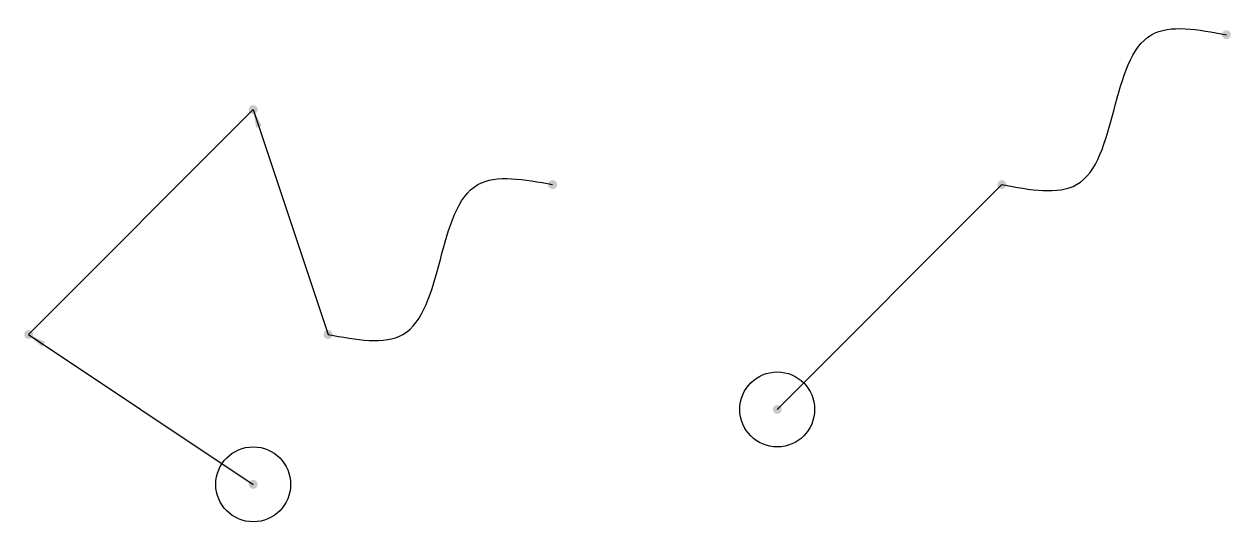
# Model space of a CAD drawing. Extents: x 194 to 1806, y -850 to -186.
import ezdxf

# ---------------------------------------------------------------- set-up
doc = ezdxf.new("R2010")
doc.units = 0
doc.layers.add('arrows', color=5, linetype='Continuous', lineweight=25)
doc.layers.add('points-hatch', color=1, linetype='Continuous', lineweight=25)
doc.layers.add('visible', color=18, linetype='Continuous', lineweight=25, true_color=0x000000)
doc.dimstyles.new('QCADDimStyle', dxfattribs={"dimtxt": 2.5, "dimasz": 2.5, "dimexe": 1.25, "dimexo": 0.625, "dimtad": 1, "dimtoh": 1, "dimdec": 4, "dimdsep": 46, "dimtxsty": 'Standard', "dimcen": 0.09, "dimadec": 0, "dimazin": 2, "dimtfac": 1, "dimtdec": 4, "dimtofl": 0, "dimtmove": 2, "dimatfit": 3, "dimfxl": 1, "dimtolj": 1, "dimtzin": 0, "dimarcsym": 0})

msp = doc.modelspace()

# ---------------------------------------------------------------- hatches: boundary and pattern name
at = {"layer": 'points-hatch', "transparency": 33554687}
h = msp.add_hatch(color=256, dxfattribs=at)
edge = h.paths.add_edge_path(flags=0)
edge.add_arc((1200, -700), 6, 0, 360)
edge = h.paths.add_edge_path(flags=0)
edge.add_arc((1500, -400), 6, 0, 360)
edge = h.paths.add_edge_path(flags=0)
edge.add_arc((1800, -200), 6, 0, 360)
edge = h.paths.add_edge_path(flags=0)
edge.add_arc((500, -800), 6, 0, 360)
edge = h.paths.add_edge_path(flags=0)
edge.add_arc((500, -300), 6, 0, 360)
edge = h.paths.add_edge_path(flags=0)
edge.add_arc((200, -600), 6, 0, 360)
edge = h.paths.add_edge_path(flags=0)
edge.add_arc((600, -600), 6, 0, 360)
edge = h.paths.add_edge_path(flags=0)
edge.add_arc((900, -400), 6, 0, 360)

# ---------------------------------------------------------------- linework, layer by layer
at = {"layer": 'visible'}
for p, q in [((200, -600), (500, -300)), ((1200, -700), (1500, -400))]:
    msp.add_line(p, q, dxfattribs=at)
for centre in [(1200, -700), (500, -800)]:
    msp.add_circle(centre, 50, dxfattribs=at)
for points in [[(1500, -400), (1537.7, -407), (1659.6, -429.8), (1640.4, -170.2), (1762.3, -193), (1800, -200)], [(600, -600), (637.7, -607), (759.6, -629.8), (740.4, -370.2), (862.3, -393), (900, -400)]]:
    msp.add_open_spline(points, degree=3, knots=[0, 0, 0, 0, 100, 323.606798, 423.606798, 423.606798, 423.606798, 423.606798], dxfattribs=at)

# ---------------------------------------------------------------- leaders
at = {"layer": 'arrows'}
for points in [[(500, -300), (600, -600)], [(200, -600), (500, -800)]]:
    msp.add_leader(points, dimstyle='QCADDimStyle', override={"dimtxt": 0.18, "dimasz": 24, "dimexe": 0.18, "dimexo": 0.0625, "dimgap": 0.09, "dimtad": 0, "dimtih": 1, "dimzin": 0, "dimazin": 0, "dimtmove": 0}, dxfattribs=at)

doc.saveas('drawing.dxf')
